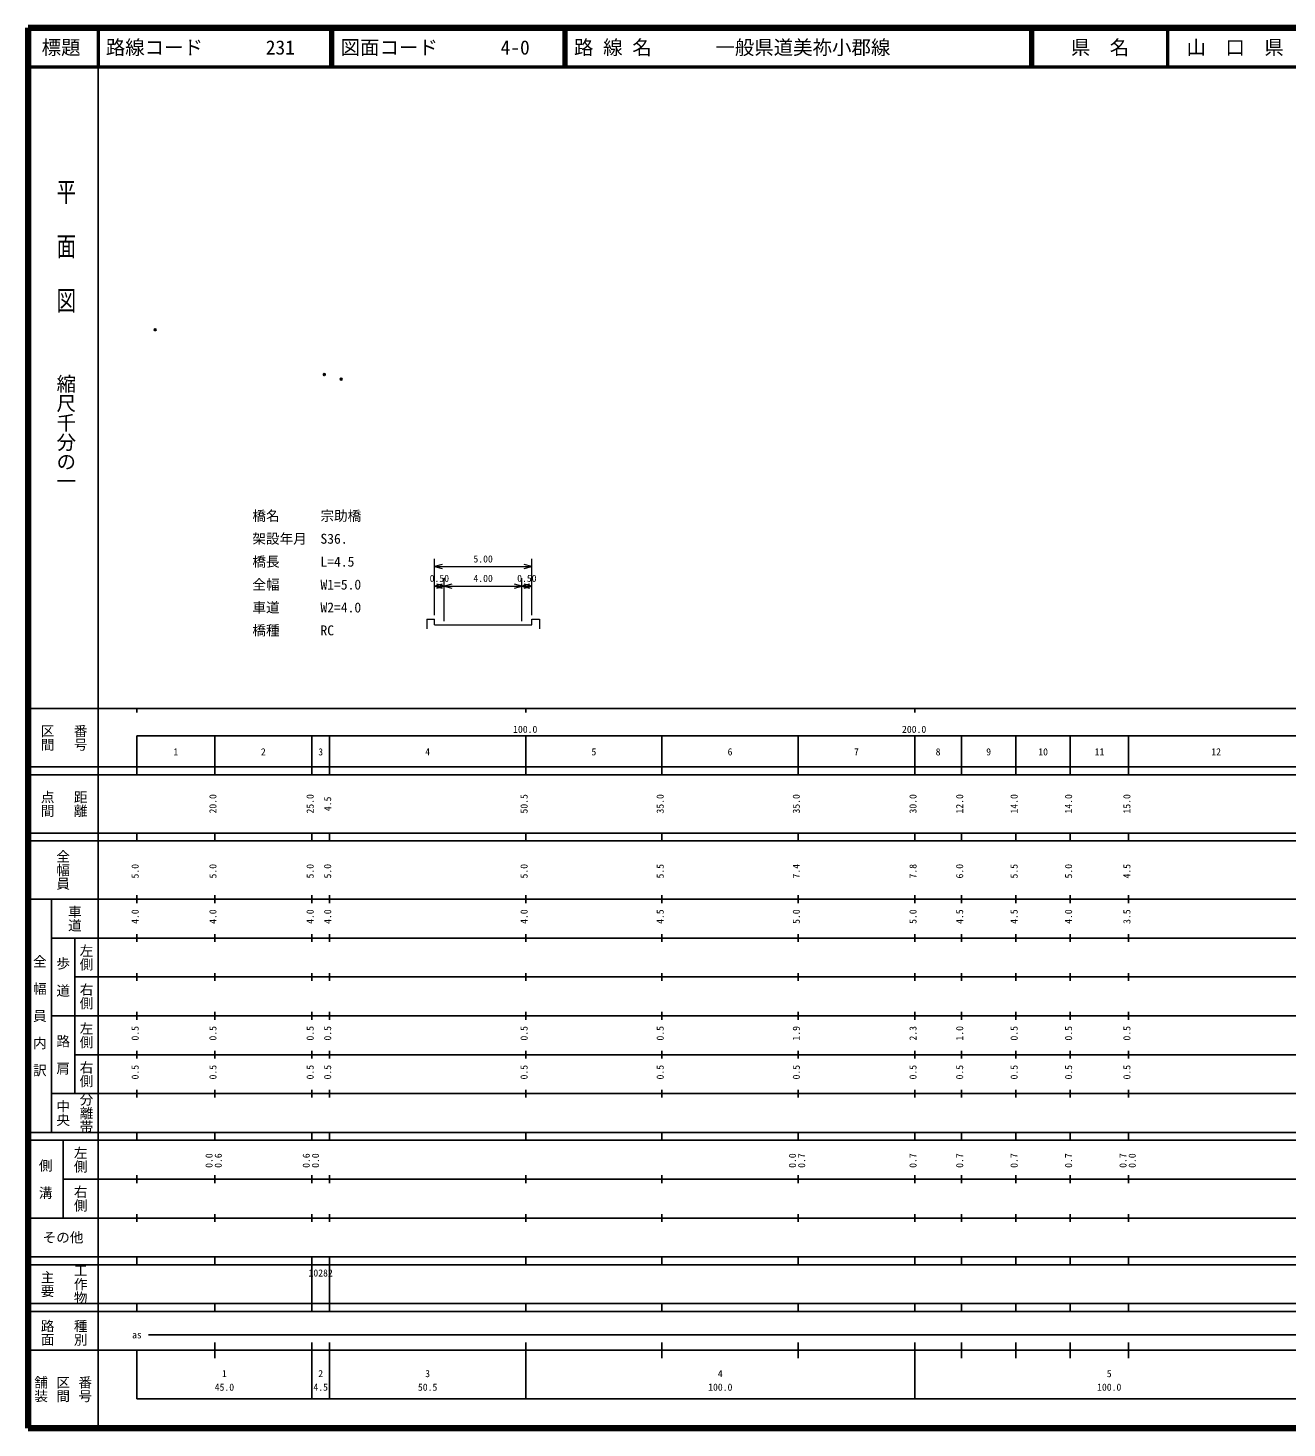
# Model space of a CAD drawing. Units: millimetres on the paper, with parts at other scales. Extents: x 40 to 680, y 20 to 380.
# Drawn here: x 40 to 363.7, y 20 to 380 of the extents above; entities that cross this region are included whole.
import ezdxf
from ezdxf.enums import TextEntityAlignment as Align

# ---------------------------------------------------------------- set-up
doc = ezdxf.new("R2010")
doc.units = ezdxf.units.MM
doc.header["$PDMODE"] = 32
doc.header["$PDSIZE"] = 0.5
doc.layers.add('S-OTRS', color=6, linetype='Continuous')
doc.layers.add('S-TTL-TXT', color=7, linetype='Continuous')
for name, color, linetype, lineweight in [('S-STR-HTXT', 7, 'Continuous', 13), ('S-TTL', 2, 'Continuous', 140), ('S-TTL-BAND', 7, 'Continuous', 25), ('S-TTL-LINE', 7, 'Continuous', 50)]:
    doc.layers.add(name, color=color, linetype=linetype, lineweight=lineweight)
doc.styles.add('@ＭＳ ゴシック', font='')
doc.styles.add('ＭＳ ゴシック', font='')
doc.styles.get('@ＭＳ ゴシック').set_extended_font_data('@MS Gothic')
doc.styles.get('ＭＳ ゴシック').set_extended_font_data('MS Gothic')

msp = doc.modelspace()

# ---------------------------------------------------------------- linework, layer by layer
at = {"layer": 'S-OTRS'}
for p in [(72.695, 302.423), (116.19, 290.883), (120.539, 289.729)]:
    msp.add_point(p, dxfattribs=at)
at = {"layer": 'S-STR-HTXT'}
for p, q in [((144.516, 229.01), (144.516, 243.51)), ((146.448, 242.028), (144.516, 241.51)), ((144.516, 241.51), (169.516, 241.51)), ((144.516, 241.51), (146.448, 240.992)), ((169.516, 241.51), (167.584, 242.028)), ((167.584, 240.992), (169.516, 241.51)), ((169.516, 229.01), (169.516, 243.51)), ((147.016, 227.51), (147.016, 238.51)), ((167.016, 227.51), (167.016, 238.51)), ((146.448, 237.028), (144.516, 236.51)), ((144.516, 236.51), (147.016, 236.51)), ((144.516, 236.51), (146.448, 235.992)), ((147.016, 236.51), (145.084, 237.028)), ((145.084, 235.992), (147.016, 236.51)), ((148.948, 237.028), (147.016, 236.51)), ((147.016, 236.51), (167.016, 236.51)), ((147.016, 236.51), (148.948, 235.992)), ((167.016, 236.51), (165.084, 237.028)), ((165.084, 235.992), (167.016, 236.51)), ((168.948, 237.028), (167.016, 236.51)), ((167.016, 236.51), (169.516, 236.51)), ((167.016, 236.51), (168.948, 235.992)), ((169.516, 236.51), (167.584, 237.028)), ((167.584, 235.992), (169.516, 236.51)), ((142.516, 228.01), (144.516, 228.01)), ((142.516, 228.01), (142.516, 225.51)), ((144.516, 226.51), (144.516, 228.01)), ((169.516, 226.51), (169.516, 228.01)), ((169.516, 228.01), (171.516, 228.01)), ((171.516, 228.01), (171.516, 225.51)), ((144.516, 226.51), (147.016, 226.51)), ((147.016, 226.51), (167.016, 226.51)), ((167.016, 226.51), (169.516, 226.51))]:
    msp.add_line(p, q, dxfattribs=at)
at = {"layer": 'S-TTL'}
for p, q in [((40, 380), (40, 20)), ((680, 380), (40, 380)), ((40, 20), (680, 20))]:
    msp.add_line(p, q, dxfattribs=at)
at = {"layer": 'S-TTL-BAND'}
for p, q in [((58, 370), (58, 20)), ((40, 205), (579, 205)), ((68, 205), (68, 204)), ((168, 205), (168, 204)), ((268, 205), (268, 204)), ((68, 198), (579, 198)), ((68, 198), (68, 188)), ((88, 188), (88, 198)), ((113, 188), (113, 198)), ((117.5, 188), (117.5, 198)), ((168, 188), (168, 198)), ((203, 188), (203, 198)), ((238, 188), (238, 198)), ((268, 188), (268, 198)), ((280, 188), (280, 198)), ((294, 188), (294, 198)), ((308, 188), (308, 198)), ((323, 188), (323, 198)), ((40, 190), (579, 190)), ((40, 188), (579, 188)), ((40, 173), (579, 173)), ((68, 171), (68, 173)), ((88, 171), (88, 173)), ((113, 171), (113, 173)), ((117.5, 171), (117.5, 173)), ((168, 171), (168, 173)), ((203, 171), (203, 173)), ((238, 171), (238, 173)), ((268, 171), (268, 173)), ((280, 171), (280, 173)), ((294, 171), (294, 173)), ((308, 171), (308, 173)), ((323, 171), (323, 173)), ((40, 171), (579, 171)), ((40, 156), (579, 156)), ((46, 96), (46, 156)), ((68, 155), (68, 157)), ((88, 155), (88, 157)), ((113, 155), (113, 157)), ((117.5, 155), (117.5, 157)), ((168, 155), (168, 157)), ((203, 155), (203, 157)), ((238, 155), (238, 157)), ((268, 155), (268, 157)), ((280, 155), (280, 157)), ((294, 155), (294, 157)), ((308, 155), (308, 157)), ((323, 155), (323, 157)), ((46, 146), (579, 146)), ((52, 146), (52, 106)), ((68, 145), (68, 147)), ((88, 145), (88, 147)), ((113, 145), (113, 147)), ((117.5, 145), (117.5, 147)), ((168, 145), (168, 147)), ((203, 145), (203, 147)), ((238, 145), (238, 147)), ((268, 145), (268, 147)), ((280, 145), (280, 147)), ((294, 145), (294, 147)), ((308, 145), (308, 147)), ((323, 145), (323, 147)), ((68, 135), (68, 137)), ((88, 135), (88, 137)), ((113, 135), (113, 137)), ((117.5, 135), (117.5, 137)), ((168, 135), (168, 137)), ((203, 135), (203, 137)), ((238, 135), (238, 137)), ((268, 135), (268, 137)), ((280, 135), (280, 137)), ((294, 135), (294, 137)), ((308, 135), (308, 137)), ((323, 135), (323, 137)), ((52, 136), (579, 136)), ((46, 126), (579, 126)), ((68, 125), (68, 127)), ((88, 125), (88, 127)), ((113, 125), (113, 127)), ((117.5, 125), (117.5, 127)), ((168, 125), (168, 127)), ((203, 125), (203, 127)), ((238, 125), (238, 127)), ((268, 125), (268, 127)), ((280, 125), (280, 127)), ((294, 125), (294, 127)), ((308, 125), (308, 127)), ((323, 125), (323, 127)), ((52, 116), (579, 116)), ((68, 115), (68, 117)), ((88, 115), (88, 117)), ((113, 115), (113, 117)), ((117.5, 115), (117.5, 117)), ((168, 115), (168, 117)), ((203, 115), (203, 117)), ((238, 115), (238, 117)), ((268, 115), (268, 117)), ((280, 115), (280, 117)), ((294, 115), (294, 117)), ((308, 115), (308, 117)), ((323, 115), (323, 117)), ((46, 106), (579, 106)), ((68, 105), (68, 107)), ((88, 105), (88, 107)), ((113, 105), (113, 107)), ((117.5, 105), (117.5, 107)), ((168, 105), (168, 107)), ((203, 105), (203, 107)), ((238, 105), (238, 107)), ((268, 105), (268, 107)), ((280, 105), (280, 107)), ((294, 105), (294, 107)), ((308, 105), (308, 107)), ((323, 105), (323, 107)), ((40, 96), (579, 96)), ((40, 94), (579, 94)), ((49, 94), (49, 74)), ((68, 94), (68, 96)), ((88, 94), (88, 96)), ((113, 94), (113, 96)), ((117.5, 94), (117.5, 96)), ((168, 94), (168, 96)), ((203, 94), (203, 96)), ((238, 94), (238, 96)), ((268, 94), (268, 96)), ((280, 94), (280, 96)), ((294, 94), (294, 96)), ((308, 94), (308, 96)), ((323, 94), (323, 96)), ((49, 84), (579, 84)), ((68, 83), (68, 85)), ((88, 83), (88, 85)), ((113, 83), (113, 85)), ((117.5, 83), (117.5, 85)), ((168, 83), (168, 85)), ((203, 83), (203, 85)), ((238, 83), (238, 85)), ((268, 83), (268, 85)), ((280, 83), (280, 85)), ((294, 83), (294, 85)), ((308, 83), (308, 85)), ((323, 83), (323, 85)), ((40, 74), (579, 74)), ((68, 73), (68, 75)), ((88, 73), (88, 75)), ((113, 73), (113, 75)), ((117.5, 73), (117.5, 75)), ((168, 73), (168, 75)), ((203, 73), (203, 75)), ((238, 73), (238, 75)), ((268, 73), (268, 75)), ((280, 73), (280, 75)), ((294, 73), (294, 75)), ((308, 73), (308, 75)), ((323, 73), (323, 75)), ((40, 64), (579, 64)), ((40, 62), (579, 62)), ((68, 62), (68, 64)), ((88, 62), (88, 64)), ((113, 62), (113, 64)), ((113, 52), (113, 62)), ((117.5, 62), (117.5, 64)), ((117.5, 52), (117.5, 62)), ((168, 62), (168, 64)), ((203, 62), (203, 64)), ((238, 62), (238, 64)), ((268, 62), (268, 64)), ((280, 62), (280, 64)), ((294, 62), (294, 64)), ((308, 62), (308, 64)), ((323, 62), (323, 64)), ((40, 52), (579, 52)), ((68, 50), (68, 52)), ((88, 50), (88, 52)), ((113, 50), (113, 52)), ((117.5, 50), (117.5, 52)), ((168, 50), (168, 52)), ((203, 50), (203, 52)), ((238, 50), (238, 52)), ((268, 50), (268, 52)), ((280, 50), (280, 52)), ((294, 50), (294, 52)), ((308, 50), (308, 52)), ((323, 50), (323, 52)), ((40, 50), (579, 50)), ((71, 44), (565, 44)), ((40, 40), (579, 40)), ((68, 40), (68, 27.5)), ((88, 38), (88, 42)), ((113, 27.5), (113, 42)), ((117.5, 27.5), (117.5, 42)), ((168, 27.5), (168, 42)), ((203, 38), (203, 42)), ((238, 38), (238, 42)), ((268, 27.5), (268, 42)), ((280, 38), (280, 42)), ((294, 38), (294, 42)), ((308, 38), (308, 42)), ((323, 38), (323, 42)), ((68, 27.5), (579, 27.5))]:
    msp.add_line(p, q, dxfattribs=at)
at = {"layer": 'S-TTL-LINE'}
for p, q in [((58, 380), (58, 370)), ((117.75, 380), (117.75, 370)), ((118.25, 380), (118.25, 370)), ((177.75, 380), (177.75, 370)), ((178.25, 380), (178.25, 370)), ((297.75, 380), (297.75, 370)), ((298.25, 380), (298.25, 370)), ((333, 380), (333, 370)), ((40, 370), (680, 370))]:
    msp.add_line(p, q, dxfattribs=at)

# ---------------------------------------------------------------- texts
at = {"layer": 'S-STR-HTXT', "style": 'ＭＳ ゴシック'}
for s, p in [('橋名\u3000\u3000\u3000宗助橋', (97.692, 252.505)), ('架設年月\u3000S36.', (97.692, 246.614)), ('橋長\u3000\u3000\u3000L=4.5', (97.692, 240.723)), ('全幅\u3000\u3000\u3000W1=5.0', (97.692, 234.832)), ('車道\u3000\u3000\u3000W2=4.0', (97.692, 228.941)), ('橋種\u3000\u3000\u3000RC', (97.692, 223.05))]:
    msp.add_text(s, height=2.566, dxfattribs=at).set_placement(p, align=Align.BOTTOM_LEFT)
for s, p in [('5.00', (157.016, 242.01)), ('0.50', (145.766, 237.01)), ('4.00', (157.016, 237.01)), ('0.50', (168.266, 237.01))]:
    msp.add_text(s, height=1.833, dxfattribs=at).set_placement(p, align=Align.BOTTOM_CENTER)
at = {"layer": 'S-TTL-BAND', "style": '@ＭＳ ゴシック', "width": 1.4}
msp.add_text('平  面  図', height=3.666, rotation=270, dxfattribs=at).set_placement((49.777, 306.475), align=Align.MIDDLE_RIGHT)
at = {"layer": 'S-TTL-BAND', "style": '@ＭＳ ゴシック'}
msp.add_text('縮尺千分の一', height=3.666, rotation=270, dxfattribs=at).set_placement((49.777, 261.03), align=Align.MIDDLE_RIGHT)
for s, p in [('区間', (45, 197.5)), ('番号', (53.5, 197.5)), ('点間', (45, 180.5)), ('距離', (53.5, 180.5)), ('全幅員', (49, 163.5)), ('車道', (52, 151)), ('左側', (55, 141)), ('全\u3000幅\u3000員\u3000内\u3000訳', (43, 126)), ('歩\u3000道', (49, 136)), ('右側', (55, 131)), ('左側', (55, 121)), ('路\u3000肩', (49, 116)), ('右側', (55, 111)), ('分離帯', (55, 101)), ('中央', (49, 101)), ('左側', (53.5, 89)), ('側\u3000溝', (44.5, 84)), ('右側', (53.5, 79)), ('工作物', (53.5, 57)), ('主要', (45, 57)), ('路面', (45, 44.5)), ('種別', (53.5, 44.5)), ('舗装', (43.333, 30)), ('区間', (49, 30)), ('番号', (54.667, 30))]:
    msp.add_text(s, height=2.566, rotation=270, dxfattribs=at).set_placement(p, align=Align.MIDDLE_CENTER)
at = {"layer": 'S-TTL-BAND', "style": 'ＭＳ ゴシック'}
for s, p in [('100.0', (167.844, 198.195)), ('200.0', (267.844, 198.195)), ('1', (78, 192.405)), ('2', (100.5, 192.405)), ('3', (115.25, 192.405)), ('4', (142.75, 192.405)), ('5', (185.5, 192.405)), ('6', (220.5, 192.405)), ('7', (253, 192.405)), ('8', (274, 192.405)), ('9', (287, 192.405)), ('10', (301, 192.405)), ('11', (315.5, 192.405)), ('12', (345.5, 192.405)), ('as', (68, 42.5)), ('1', (90.5, 32.523)), ('2', (115.25, 32.523)), ('3', (142.75, 32.523)), ('4', (218, 32.523)), ('5', (318, 32.523)), ('45.0', (90.5, 29.033)), ('4.5', (115.25, 29.033)), ('50.5', (142.75, 29.033)), ('100.0', (218, 29.033)), ('100.0', (318, 29.033))]:
    msp.add_text(s, height=1.833, dxfattribs=at).set_placement(p, align=Align.BOTTOM_CENTER)
for s, p in [('20.0', (89, 180.5)), ('25.0', (114, 180.5)), ('4.5', (118.5, 180.5)), ('50.5', (169, 180.5)), ('35.0', (204, 180.5)), ('35.0', (239, 180.5)), ('30.0', (269, 180.5)), ('12.0', (281, 180.5)), ('14.0', (295, 180.5)), ('14.0', (309, 180.5)), ('15.0', (324, 180.5)), ('5.0', (69, 163.174)), ('5.0', (89, 163.174)), ('5.0', (114, 163.174)), ('5.0', (118.5, 163.174)), ('5.0', (169, 163.174)), ('5.5', (204, 163.174)), ('7.4', (239, 163.174)), ('7.8', (269, 163.174)), ('6.0', (281, 163.174)), ('5.5', (295, 163.174)), ('5.0', (309, 163.174)), ('4.5', (324, 163.174)), ('4.0', (69, 151.5)), ('4.0', (89, 151.5)), ('4.0', (114, 151.5)), ('4.0', (118.5, 151.5)), ('4.0', (169, 151.5)), ('4.5', (204, 151.5)), ('5.0', (239, 151.5)), ('5.0', (269, 151.5)), ('4.5', (281, 151.5)), ('4.5', (295, 151.5)), ('4.0', (309, 151.5)), ('3.5', (324, 151.5)), ('0.5', (69, 121.5)), ('0.5', (89, 121.5)), ('0.5', (114, 121.5)), ('0.5', (118.5, 121.5)), ('0.5', (169, 121.5)), ('0.5', (204, 121.5)), ('1.9', (239, 121.5)), ('2.3', (269, 121.5)), ('1.0', (281, 121.5)), ('0.5', (295, 121.5)), ('0.5', (309, 121.5)), ('0.5', (324, 121.5)), ('0.5', (69, 111.5)), ('0.5', (89, 111.5)), ('0.5', (114, 111.5)), ('0.5', (118.5, 111.5)), ('0.5', (169, 111.5)), ('0.5', (204, 111.5)), ('0.5', (239, 111.5)), ('0.5', (269, 111.5)), ('0.5', (281, 111.5)), ('0.5', (295, 111.5)), ('0.5', (309, 111.5)), ('0.5', (324, 111.5)), ('0.0', (88, 88.764)), ('0.6', (90.37, 88.764)), ('0.6', (113, 88.764)), ('0.0', (115.37, 88.764)), ('0.0', (238, 88.764)), ('0.7', (240.37, 88.764)), ('0.7', (269, 88.764)), ('0.7', (281, 88.764)), ('0.7', (295, 88.764)), ('0.7', (309, 88.764)), ('0.7', (323, 88.764)), ('0.0', (325.37, 88.764))]:
    msp.add_text(s, height=1.833, rotation=90, dxfattribs=at).set_placement(p, align=Align.BOTTOM_CENTER)
msp.add_text('その他', height=2.566, dxfattribs=at).set_placement((49, 69), align=Align.MIDDLE_CENTER)
msp.add_text('10282', height=1.833, dxfattribs=at).set_placement((112.125, 58.405), align=Align.BOTTOM_LEFT)
at = {"layer": 'S-TTL-TXT', "style": 'ＭＳ ゴシック'}
for s, p in [('標題', (48.5, 375)), ('県\u3000名', (315.625, 375)), ('山\u3000口\u3000県', (350.375, 375))]:
    msp.add_text(s, height=3.666, dxfattribs=at).set_placement(p, align=Align.MIDDLE_CENTER)
for s, p in [('路線コード', (60, 375)), ('231', (101.142, 375)), ('図面コード', (120.38, 375)), ('4-0', (161.521, 375)), ('路 線 名', (180.38, 375)), ('一般県道美祢小郡線', (216.734, 375))]:
    msp.add_text(s, height=3.666, dxfattribs=at).set_placement(p, align=Align.MIDDLE_LEFT)

doc.saveas('drawing.dxf')
